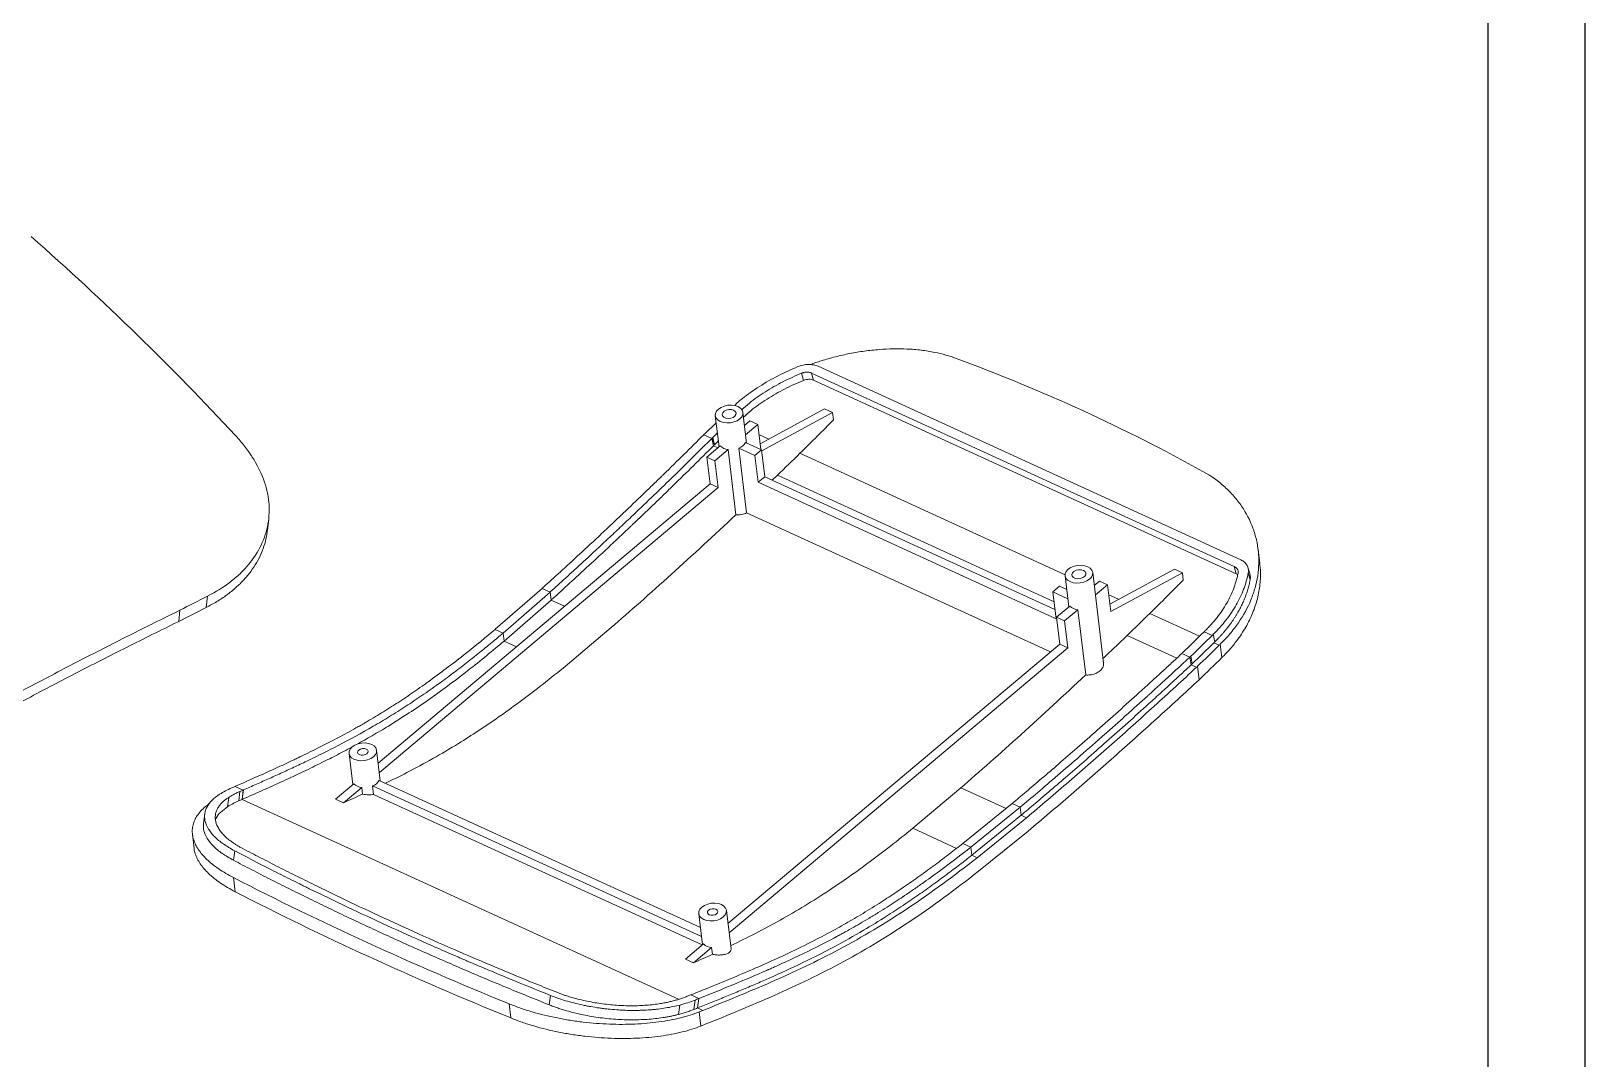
# Model space of a CAD drawing. Header units: inches. Extents: x 1181 to 2938, y 573 to 1158.
# Drawn here: x 2715.1 to 2938.2, y 718 to 865.5 of the extents above; entities that cross this region are included whole.
import ezdxf

# ---------------------------------------------------------------- set-up
doc = ezdxf.new("R2010")
doc.units = ezdxf.units.IN

msp = doc.modelspace()

# ---------------------------------------------------------------- linework, layer by layer
for p, q in [((2938.16, 1158.076), (2938.16, 572.957)), ((2924.229, 1144.144), (2924.229, 586.888))]:
    msp.add_line(p, q)
at = {"color": 7, "linetype": 'Continuous', "lineweight": 15}
for p, q in [((2828.054, 817.412), (2888.746, 789.635)), ((2825.958, 815.396), (2825.685, 816.422)), ((2827.13, 816.442), (2887.821, 788.665)), ((2827.406, 815.42), (2827.13, 816.442)), ((2827.406, 815.42), (2888.098, 787.642)), ((2813.294, 810.33), (2813.828, 805.862)), ((2817.792, 806.402), (2817.266, 810.804)), ((2828.993, 811.304), (2819.728, 806.289)), ((2830.143, 810.778), (2819.956, 805.264)), ((2830.143, 810.778), (2828.993, 811.304)), ((2830.268, 809.731), (2830.143, 810.778)), ((2811.78, 807.732), (2813.415, 809.321)), ((2812.94, 807.214), (2813.591, 807.847)), ((2817.488, 808.942), (2818.248, 809.581)), ((2819.398, 809.054), (2817.651, 807.584)), ((2818.248, 809.581), (2819.398, 809.054)), ((2819.398, 809.054), (2819.826, 805.471)), ((2811.642, 807.593), (2811.654, 807.605)), ((2812.793, 807.067), (2811.642, 807.593)), ((2812.08, 804.391), (2813.986, 805.995)), ((2812.793, 807.067), (2812.822, 807.097)), ((2813.016, 805.991), (2812.793, 807.067)), ((2813.046, 806.021), (2812.823, 807.097)), ((2813.164, 806.139), (2812.94, 807.215)), ((2813.016, 805.991), (2813.046, 806.021)), ((2813.164, 806.139), (2813.729, 806.687)), ((2815.136, 805.469), (2813.23, 803.865)), ((2815.136, 805.469), (2816.253, 796.113)), ((2817.793, 796.378), (2816.684, 805.671)), ((2818.984, 804.619), (2816.684, 805.671)), ((2817.637, 806.473), (2819.937, 805.42)), ((2813.23, 803.865), (2812.08, 804.391)), ((2812.08, 804.391), (2812.539, 800.547)), ((2813.23, 803.865), (2813.689, 800.021)), ((2819.937, 805.42), (2818.984, 804.619)), ((2818.984, 804.619), (2819.443, 800.774)), ((2819.937, 805.42), (2820.396, 801.576)), ((2820.396, 801.576), (2819.443, 800.774)), ((2820.396, 801.576), (2862.065, 782.505)), ((2822.213, 801.782), (2821.481, 801.079)), ((2764.895, 760.463), (2812.539, 800.547)), ((2813.689, 800.021), (2765.057, 759.105)), ((2813.689, 800.021), (2812.539, 800.547)), ((2862.222, 781.196), (2819.443, 800.774)), ((2748.98, 793.863), (2749.167, 795.502)), ((2861.403, 776.419), (2817.793, 796.378)), ((2891.473, 789.137), (2891.239, 791.091)), ((2869.041, 774.806), (2867.488, 787.819)), ((2869.95, 783.304), (2879.215, 788.319)), ((2880.365, 787.792), (2870.079, 782.225)), ((2879.215, 788.319), (2880.365, 787.792)), ((2880.49, 786.745), (2880.365, 787.792)), ((2888.098, 787.642), (2887.821, 788.665)), ((2888.098, 787.642), (2888.294, 787.518)), ((2890.08, 787.456), (2889.802, 788.466)), ((2890.094, 786.753), (2889.818, 787.776)), ((2781.69, 779.671), (2788.421, 785.545)), ((2788.421, 785.545), (2788.425, 785.548)), ((2789.572, 785.018), (2788.421, 785.545)), ((2862.716, 785.842), (2861.763, 785.04)), ((2863.752, 785.367), (2862.716, 785.842)), ((2863.516, 787.345), (2864.05, 782.876)), ((2868.47, 786.595), (2867.71, 785.956)), ((2867.872, 784.598), (2869.62, 786.069)), ((2869.62, 786.069), (2868.47, 786.595)), ((2869.62, 786.069), (2870.079, 782.225)), ((2740.203, 782.808), (2740.388, 784.428)), ((2782.841, 779.144), (2789.572, 785.018)), ((2782.968, 777.982), (2789.718, 783.872)), ((2789.571, 785.018), (2789.593, 785.038)), ((2789.718, 783.872), (2789.572, 785.018)), ((2789.748, 783.899), (2789.593, 785.038)), ((2789.718, 783.872), (2789.748, 783.899)), ((2791.662, 782.982), (2789.718, 783.872)), ((2861.763, 785.04), (2862.222, 781.196)), ((2861.763, 785.04), (2863.909, 784.058)), ((2736.429, 782.416), (2736.245, 780.798)), ((2864.208, 783.009), (2862.302, 781.406)), ((2862.302, 781.406), (2863.452, 780.879)), ((2862.302, 781.406), (2862.761, 777.562)), ((2863.452, 780.879), (2865.358, 782.483)), ((2863.452, 780.879), (2863.911, 777.035)), ((2865.358, 782.483), (2866.475, 773.127)), ((2782.841, 779.144), (2781.691, 779.67)), ((2782.968, 777.982), (2782.841, 779.144)), ((2798.348, 779.922), (2791.435, 774.107)), ((2884.638, 778.798), (2883.488, 779.324)), ((2885.034, 777.891), (2884.799, 778.955)), ((2784.749, 777.167), (2782.968, 777.982)), ((2862.761, 777.562), (2815.117, 737.477)), ((2815.279, 736.12), (2863.911, 777.035)), ((2862.761, 777.562), (2863.911, 777.035)), ((2885.64, 777.382), (2884.873, 777.733)), ((2886.032, 775.607), (2885.801, 777.54)), ((2880.29, 776.219), (2880.259, 776.189)), ((2881.409, 775.663), (2880.259, 776.189)), ((2881.422, 775.674), (2881.409, 775.663)), ((2881.633, 774.587), (2881.409, 775.663)), ((2881.645, 774.598), (2881.422, 775.674)), ((2881.778, 774.722), (2881.554, 775.798)), ((2881.645, 774.598), (2881.633, 774.587)), ((2882.399, 774.236), (2881.633, 774.587)), ((2882.545, 774.371), (2882.775, 772.441)), ((2760.701, 761.851), (2761.234, 757.383)), ((2765.198, 757.924), (2764.673, 762.325)), ((2744.372, 757.14), (2744.385, 757.146)), ((2745.523, 756.614), (2744.372, 757.14)), ((2744.869, 755.055), (2745.04, 756.403)), ((2745.352, 755.266), (2745.523, 756.614)), ((2745.384, 755.28), (2745.554, 756.628)), ((2745.523, 756.614), (2745.554, 756.628)), ((2758.78, 755.318), (2761.393, 757.516)), ((2762.543, 756.99), (2759.93, 754.792)), ((2762.543, 756.99), (2762.658, 756.022)), ((2764.236, 755.973), (2764.091, 757.193)), ((2811.315, 735.579), (2764.091, 757.193)), ((2765.044, 757.994), (2811.159, 736.888)), ((2841.657, 751.121), (2848.57, 756.937)), ((2855.053, 753.97), (2848.57, 756.937)), ((2743.26, 754.208), (2743.433, 755.557)), ((2745.352, 755.266), (2745.384, 755.28)), ((2758.78, 755.318), (2759.93, 754.792)), ((2811.429, 734.374), (2764.236, 755.973)), ((2855.903, 754.66), (2848.847, 748.934)), ((2857.054, 754.133), (2849.998, 748.408)), ((2855.927, 754.678), (2855.904, 754.659)), ((2857.054, 754.133), (2855.904, 754.66)), ((2857.058, 754.136), (2857.054, 754.133)), ((2857.2, 752.987), (2857.054, 754.133)), ((2857.213, 752.998), (2857.058, 754.136)), ((2857.2, 752.987), (2850.125, 747.246)), ((2850.892, 746.895), (2857.967, 752.636)), ((2857.213, 752.998), (2857.2, 752.987)), ((2857.967, 752.636), (2857.2, 752.987)), ((2738.222, 750.251), (2738.464, 748.221)), ((2847.951, 748.24), (2841.657, 751.121)), ((2851.103, 744.958), (2858.211, 750.726)), ((2744.114, 746.536), (2744.291, 747.886)), ((2849.997, 748.408), (2848.847, 748.934)), ((2850.125, 747.246), (2849.998, 748.408)), ((2850.892, 746.895), (2850.125, 747.246)), ((2744.123, 744.044), (2744.365, 742.014)), ((2810.923, 738.866), (2811.456, 734.397)), ((2815.556, 733.8), (2814.895, 739.34)), ((2811.615, 734.531), (2809.002, 732.333)), ((2809.002, 732.333), (2810.152, 731.806)), ((2810.152, 731.806), (2812.765, 734.004)), ((2812.765, 734.004), (2812.88, 733.037)), ((2783.942, 723.901), (2783.7, 725.931)), ((2789.443, 725.79), (2789.62, 727.14)), ((2808.025, 724.412), (2808.199, 725.761)), ((2809.799, 727.225), (2809.765, 727.211)), ((2810.916, 726.685), (2809.765, 727.211)), ((2810.22, 725.128), (2810.391, 726.476)), ((2810.745, 725.337), (2810.916, 726.685)), ((2810.758, 725.343), (2810.745, 725.337)), ((2811.512, 724.986), (2810.745, 725.337)), ((2810.758, 725.343), (2810.929, 726.69)), ((2810.929, 726.69), (2810.916, 726.685)), ((2810.974, 724.772), (2811.215, 722.746))]:
    msp.add_line(p, q, dxfattribs=at)
at = {"color": 8, "linetype": 'Continuous', "lineweight": 15}
for p, q in [((2813.641, 805.705), (2813.016, 805.991)), ((2820.989, 806.972), (2819.569, 807.621)), ((2863.513, 787.509), (2825.45, 804.929)), ((2861.934, 783.602), (2822.213, 801.782)), ((2871.211, 783.986), (2869.791, 784.636)), ((2882.819, 778.673), (2875.672, 781.944)), ((2879.556, 775.537), (2872.435, 778.796)), ((2807.993, 726.597), (2745.352, 755.266))]:
    msp.add_line(p, q, dxfattribs=at)
at = {"color": 7, "linetype": 'Continuous', "lineweight": 15, "flags": 128}
for points in [[(2816.551, 811.636), (2816.111, 811.781), (2815.614, 811.844), (2815.094, 811.819), (2814.588, 811.709), (2814.128, 811.522), (2813.747, 811.269), (2813.47, 810.968), (2813.317, 810.64), (2813.297, 810.307), (2813.413, 809.992), (2813.656, 809.716), (2814.01, 809.498), (2814.45, 809.353), (2814.947, 809.29), (2815.466, 809.315), (2815.973, 809.425), (2816.433, 809.612), (2816.814, 809.865), (2817.09, 810.166), (2817.244, 810.494), (2817.263, 810.827), (2817.147, 811.142), (2816.905, 811.418), (2816.551, 811.636)], [(2815.924, 811.108), (2816.161, 810.943), (2816.279, 810.728), (2816.262, 810.49), (2816.113, 810.263), (2815.851, 810.077), (2815.512, 809.957), (2815.142, 809.92), (2814.791, 809.97), (2814.505, 810.1), (2814.325, 810.294), (2814.273, 810.524), (2814.357, 810.761), (2814.567, 810.971), (2814.872, 811.126), (2815.233, 811.206), (2815.6, 811.2), (2815.924, 811.108)], [(2866.773, 788.651), (2867.126, 788.433), (2867.369, 788.156), (2867.485, 787.841), (2867.466, 787.508), (2867.312, 787.18), (2867.036, 786.88), (2866.654, 786.627), (2866.195, 786.439), (2865.688, 786.329), (2865.168, 786.305), (2864.672, 786.367), (2864.231, 786.512), (2863.878, 786.731), (2863.635, 787.007), (2863.519, 787.322), (2863.539, 787.655), (2863.692, 787.983), (2863.969, 788.283), (2864.35, 788.536), (2864.809, 788.724), (2865.316, 788.834), (2865.836, 788.858), (2866.333, 788.796), (2866.773, 788.651)], [(2866.145, 788.123), (2865.822, 788.215), (2865.455, 788.221), (2865.094, 788.141), (2864.788, 787.985), (2864.579, 787.775), (2864.495, 787.539), (2864.546, 787.308), (2864.727, 787.115), (2865.012, 786.984), (2865.364, 786.934), (2865.734, 786.972), (2866.073, 787.092), (2866.335, 787.278), (2866.484, 787.505), (2866.501, 787.742), (2866.382, 787.958), (2866.145, 788.123)], [(2763.958, 763.157), (2763.517, 763.303), (2763.021, 763.365), (2762.501, 763.34), (2761.994, 763.231), (2761.534, 763.043), (2761.153, 762.79), (2760.877, 762.489), (2760.723, 762.162), (2760.704, 761.829), (2760.82, 761.513), (2761.063, 761.237), (2761.416, 761.019), (2761.856, 760.874), (2762.353, 760.811), (2762.873, 760.836), (2763.38, 760.946), (2763.839, 761.134), (2764.22, 761.386), (2764.497, 761.687), (2764.65, 762.015), (2764.67, 762.348), (2764.554, 762.663), (2764.311, 762.939), (2763.958, 763.157)], [(2763.163, 762.489), (2762.907, 762.559), (2762.617, 762.558), (2762.338, 762.485), (2762.112, 762.351), (2761.973, 762.178), (2761.943, 761.991), (2762.027, 761.819), (2762.21, 761.687), (2762.467, 761.617), (2762.757, 761.619), (2763.036, 761.692), (2763.262, 761.825), (2763.4, 761.999), (2763.43, 762.186), (2763.347, 762.358), (2763.163, 762.489)], [(2739.989, 753.179), (2739.901, 752.504), (2739.812, 751.829)], [(2814.179, 740.172), (2814.533, 739.954), (2814.776, 739.678), (2814.892, 739.362), (2814.872, 739.03), (2814.719, 738.702), (2814.442, 738.401), (2814.061, 738.148), (2813.601, 737.96), (2813.095, 737.851), (2812.575, 737.826), (2812.078, 737.888), (2811.638, 738.034), (2811.284, 738.252), (2811.041, 738.528), (2810.926, 738.843), (2810.945, 739.176), (2811.099, 739.504), (2811.375, 739.805), (2811.756, 740.057), (2812.216, 740.245), (2812.723, 740.355), (2813.242, 740.38), (2813.739, 740.317), (2814.179, 740.172)], [(2813.385, 739.504), (2813.569, 739.372), (2813.652, 739.2), (2813.622, 739.013), (2813.484, 738.84), (2813.258, 738.706), (2812.978, 738.633), (2812.689, 738.632), (2812.432, 738.702), (2812.248, 738.833), (2812.165, 739.005), (2812.195, 739.193), (2812.334, 739.366), (2812.56, 739.499), (2812.839, 739.572), (2813.129, 739.574), (2813.385, 739.504)]]:
    msp.add_lwpolyline(points, dxfattribs=at)
at = {"color": 7, "linetype": 'Continuous', "lineweight": 15}
for centre, radius, start, end in [((2815.293, 807.331), 1.869, 225.62587, 265.18905), ((2816.082, 807.354), 1.787, 289.68515, 330.46477), ((2865.515, 784.345), 1.869, 225.62587, 265.18905), ((2762.699, 758.852), 1.869, 225.62587, 265.18905), ((2763.489, 758.875), 1.787, 289.68515, 330.46477), ((2812.921, 735.866), 1.869, 225.62587, 265.18905)]:
    msp.add_arc(centre, radius, start, end, dxfattribs=at)
for points in [[(2715.052, 836.05), (2720.31, 831.409), (2730.456, 821.991), (2739.874, 812.363), (2744.398, 807.481)], [(2883.32, 802.333), (2877.714, 805.435), (2866.199, 811.273), (2854.102, 816.241), (2847.903, 818.543)], [(2811.654, 807.605), (2811.696, 807.647), (2811.738, 807.69), (2811.78, 807.732)], [(2825.45, 804.929), (2827.128, 806.575), (2828.744, 808.185), (2830.268, 809.731)], [(2812.823, 807.097), (2812.862, 807.136), (2812.901, 807.175), (2812.94, 807.214)], [(2813.046, 806.021), (2813.086, 806.061), (2813.125, 806.1), (2813.164, 806.139)], [(2822.213, 801.782), (2823.312, 802.841), (2824.394, 803.893), (2825.45, 804.929)], [(2798.348, 779.922), (2803.704, 784.557), (2810.053, 790.292), (2816.253, 796.113)], [(2875.672, 781.944), (2877.35, 783.59), (2878.966, 785.199), (2880.49, 786.745)], [(2740.388, 784.428), (2739.094, 783.777), (2737.772, 783.105), (2736.429, 782.416)], [(2736.245, 780.798), (2737.521, 781.452), (2738.778, 782.091), (2740.008, 782.709)], [(2740.008, 782.709), (2740.073, 782.742), (2740.138, 782.775), (2740.203, 782.808)], [(2872.435, 778.796), (2873.534, 779.856), (2874.616, 780.907), (2875.672, 781.944)], [(2736.069, 780.712), (2736.128, 780.741), (2736.186, 780.769), (2736.245, 780.798)], [(2880.414, 776.333), (2881.457, 777.34), (2882.484, 778.339), (2883.488, 779.324)], [(2881.554, 775.798), (2882.601, 776.808), (2883.631, 777.81), (2884.638, 778.798)], [(2883.649, 779.481), (2883.595, 779.429), (2883.542, 779.376), (2883.488, 779.324)], [(2884.638, 778.798), (2884.692, 778.85), (2884.745, 778.903), (2884.799, 778.955)], [(2881.778, 774.722), (2882.828, 775.736), (2883.862, 776.741), (2884.873, 777.733)], [(2882.545, 774.371), (2883.595, 775.385), (2884.629, 776.39), (2885.64, 777.382)], [(2884.873, 777.733), (2884.927, 777.786), (2884.981, 777.838), (2885.034, 777.891)], [(2885.64, 777.382), (2885.694, 777.435), (2885.747, 777.487), (2885.801, 777.54)], [(2880.414, 776.333), (2880.373, 776.295), (2880.332, 776.257), (2880.291, 776.219)], [(2881.554, 775.798), (2881.51, 775.757), (2881.466, 775.716), (2881.422, 775.675)], [(2881.778, 774.722), (2881.734, 774.681), (2881.69, 774.64), (2881.645, 774.598)], [(2882.399, 774.236), (2882.448, 774.281), (2882.497, 774.326), (2882.545, 774.371)], [(2886.032, 775.607), (2884.968, 774.564), (2883.88, 773.507), (2882.775, 772.441)], [(2848.57, 756.937), (2853.926, 761.571), (2860.275, 767.307), (2866.475, 773.127)], [(2742.126, 756.003), (2742.643, 756.333), (2743.225, 756.639), (2743.871, 756.921)], [(2743.871, 756.921), (2744.039, 756.994), (2744.206, 757.068), (2744.372, 757.14)], [(2745.04, 756.403), (2745.202, 756.473), (2745.363, 756.544), (2745.523, 756.614)], [(2743.26, 754.208), (2743.737, 754.512), (2744.273, 754.795), (2744.869, 755.055)], [(2744.869, 755.055), (2745.031, 755.126), (2745.192, 755.196), (2745.352, 755.266)], [(2759.93, 754.792), (2760.86, 755.204), (2761.769, 755.613), (2762.658, 756.022)], [(2744.123, 744.044), (2750.309, 740.857), (2763.093, 734.651), (2776.694, 728.781), (2783.7, 725.931)], [(2744.365, 742.014), (2750.552, 738.827), (2763.336, 732.622), (2776.936, 726.752), (2783.942, 723.901)], [(2810.152, 731.806), (2811.082, 732.219), (2811.99, 732.628), (2812.88, 733.037)], [(2810.391, 726.476), (2809.715, 726.207), (2808.984, 725.969), (2808.199, 725.761)], [(2809.765, 727.211), (2809.598, 727.145), (2809.43, 727.078), (2809.261, 727.011)], [(2810.22, 725.128), (2810.396, 725.198), (2810.571, 725.268), (2810.745, 725.337)], [(2810.916, 726.685), (2810.742, 726.616), (2810.567, 726.546), (2810.391, 726.476)], [(2810.974, 724.772), (2811.153, 724.843), (2811.332, 724.915), (2811.512, 724.986)]]:
    msp.add_open_spline(points, degree=3, dxfattribs=at)
for points, knots in [([(2826.902, 817.659), (2827.437, 817.847), (2828.634, 818.267), (2830.541, 818.793), (2832.612, 819.261), (2834.717, 819.614), (2836.809, 819.843), (2838.864, 819.944), (2840.879, 819.918), (2842.871, 819.755), (2844.714, 819.459), (2846.4, 819.06), (2847.402, 818.715), (2847.903, 818.543)], [0, 0, 0, 0, 0.0755854, 0.1689562, 0.2629735, 0.3590317, 0.455797, 0.5491962, 0.6432548, 0.7394242, 0.8363415, 0.918172, 1, 1, 1, 1]), ([(2816.035, 811.776), (2816.409, 812.115), (2817.489, 813.096), (2819.596, 814.538), (2822.262, 816.098), (2824.199, 816.943), (2825.166, 817.366)], [0, 0, 0, 0, 0.1506993, 0.4350642, 0.7176192, 1, 1, 1, 1]), ([(2825.166, 817.366), (2825.286, 817.415), (2825.408, 817.458), (2825.654, 817.533), (2825.778, 817.565), (2826.034, 817.618), (2826.162, 817.639), (2826.416, 817.668), (2826.541, 817.676), (2826.924, 817.683), (2827.167, 817.662), (2827.637, 817.572), (2827.854, 817.504), (2828.054, 817.412)], [0, 0, 0, 0, 0.125, 0.125, 0.25, 0.25, 0.375, 0.375, 0.5, 0.5, 0.75, 0.75, 1, 1, 1, 1]), ([(2825.685, 816.422), (2825.715, 816.434), (2825.775, 816.457), (2825.867, 816.487), (2825.961, 816.513), (2826.087, 816.542), (2826.247, 816.568), (2826.438, 816.579), (2826.625, 816.573), (2826.805, 816.548), (2826.976, 816.506), (2827.078, 816.464), (2827.13, 816.442)], [0, 0, 0, 0, 0.0625424, 0.1247652, 0.1869392, 0.249334, 0.3745479, 0.4995097, 0.624915, 0.7501059, 0.8750947, 1, 1, 1, 1]), ([(2817.089, 811.165), (2817.451, 811.494), (2818.474, 812.423), (2820.461, 813.782), (2822.96, 815.24), (2824.777, 816.028), (2825.685, 816.422)], [0, 0, 0, 0, 0.1550759, 0.4375946, 0.7187418, 1, 1, 1, 1]), ([(2817.348, 810.121), (2817.704, 810.445), (2818.722, 811.37), (2820.706, 812.73), (2823.216, 814.199), (2825.044, 814.997), (2825.958, 815.396)], [0, 0, 0, 0, 0.1520409, 0.4346875, 0.7171787, 1, 1, 1, 1]), ([(2825.958, 815.396), (2826.079, 815.445), (2826.201, 815.483), (2826.458, 815.536), (2826.585, 815.55), (2826.967, 815.557), (2827.206, 815.511), (2827.406, 815.42)], [0, 0, 0, 0, 0.25, 0.25, 0.5, 0.5, 1, 1, 1, 1]), ([(2740.388, 784.428), (2741.594, 785.035), (2742.685, 785.718), (2744.155, 786.85), (2744.617, 787.245), (2745.485, 788.072), (2745.892, 788.507), (2747.006, 789.841), (2747.61, 790.776), (2748.314, 792.244), (2748.514, 792.745), (2748.762, 793.512), (2748.836, 793.771), (2748.965, 794.29), (2749.021, 794.55), (2749.25, 795.854), (2749.289, 796.91), (2749.155, 798.249), (2749.119, 798.518), (2749.028, 799.058), (2748.974, 799.33), (2748.782, 800.142), (2748.619, 800.679), (2748.026, 802.28), (2747.493, 803.335), (2746.483, 804.909), (2746.109, 805.434), (2745.301, 806.467), (2744.865, 806.977), (2744.398, 807.481)], [0, 0, 0, 0, 0.125, 0.125, 0.1875, 0.1875, 0.25, 0.25, 0.375, 0.375, 0.4375, 0.4375, 0.46875, 0.46875, 0.5, 0.5, 0.625, 0.625, 0.65625, 0.65625, 0.6875, 0.6875, 0.75, 0.75, 0.875, 0.875, 0.9375, 0.9375, 1, 1, 1, 1]), ([(2788.425, 785.548), (2789.831, 786.81), (2791.496, 788.322), (2794.408, 791.01), (2795.448, 791.976), (2797.108, 793.53), (2797.679, 794.066), (2798.559, 794.896), (2798.856, 795.176), (2799.308, 795.604), (2799.46, 795.748), (2799.689, 795.965), (2799.765, 796.038), (2799.88, 796.147), (2799.919, 796.183), (2799.977, 796.238), (2799.996, 796.257), (2800.025, 796.284), (2800.034, 796.293), (2800.049, 796.307), (2800.054, 796.312), (2800.061, 796.319), (2800.063, 796.321), (2800.068, 796.325), (2800.071, 796.328), (2801.035, 797.244), (2802.002, 798.168), (2803.453, 799.563), (2803.937, 800.03), (2804.663, 800.732), (2804.904, 800.966), (2805.267, 801.317), (2805.387, 801.434), (2805.568, 801.61), (2805.629, 801.669), (2805.749, 801.786), (2805.809, 801.844), (2807.83, 803.811), (2809.767, 805.72), (2811.642, 807.593)], [0, 0, 0, 0, 0.25, 0.25, 0.375, 0.375, 0.4375, 0.4375, 0.46875, 0.46875, 0.484375, 0.484375, 0.4921875, 0.4921875, 0.4960938, 0.4960938, 0.4980469, 0.4980469, 0.4990234, 0.4990234, 0.4995117, 0.4995117, 0.4997559, 0.4997559, 0.5, 0.5, 0.625, 0.625, 0.6875, 0.6875, 0.71875, 0.71875, 0.734375, 0.734375, 0.7421875, 0.7421875, 0.75, 0.75, 1, 1, 1, 1]), ([(2789.593, 785.038), (2789.961, 785.369), (2790.729, 786.06), (2791.931, 787.15), (2793.233, 788.34), (2794.637, 789.631), (2796.143, 791.027), (2797.751, 792.527), (2799.459, 794.132), (2801.597, 796.155), (2804.13, 798.576), (2806.71, 801.072), (2808.967, 803.277), (2810.89, 805.172), (2812.162, 806.438), (2812.793, 807.067)], [0, 0, 0, 0, 0.0472146, 0.0986788, 0.1544967, 0.2147408, 0.2794455, 0.3486, 0.4221411, 0.4999458, 0.6247768, 0.7500154, 0.8343926, 0.9178383, 1, 1, 1, 1]), ([(2789.748, 783.899), (2791.159, 785.165), (2792.829, 786.682), (2795.747, 789.376), (2796.789, 790.343), (2798.453, 791.901), (2799.024, 792.437), (2799.906, 793.268), (2800.204, 793.55), (2800.657, 793.978), (2800.809, 794.122), (2801.038, 794.34), (2801.115, 794.413), (2801.23, 794.522), (2801.269, 794.559), (2801.327, 794.614), (2801.346, 794.632), (2801.375, 794.66), (2801.384, 794.669), (2801.399, 794.683), (2801.404, 794.687), (2801.411, 794.694), (2801.414, 794.696), (2801.418, 794.701), (2801.421, 794.704), (2802.387, 795.621), (2803.355, 796.547), (2804.81, 797.944), (2805.295, 798.412), (2806.021, 799.115), (2806.263, 799.35), (2806.626, 799.702), (2806.747, 799.819), (2806.929, 799.995), (2806.989, 800.054), (2807.11, 800.172), (2807.169, 800.229), (2809.195, 802.201), (2811.136, 804.113), (2813.016, 805.991)], [0, 0, 0, 0, 0.25, 0.25, 0.375, 0.375, 0.4375, 0.4375, 0.46875, 0.46875, 0.484375, 0.484375, 0.4921875, 0.4921875, 0.4960938, 0.4960938, 0.4980469, 0.4980469, 0.4990234, 0.4990234, 0.4995117, 0.4995117, 0.4997559, 0.4997559, 0.5, 0.5, 0.625, 0.625, 0.6875, 0.6875, 0.71875, 0.71875, 0.734375, 0.734375, 0.7421875, 0.7421875, 0.75, 0.75, 1, 1, 1, 1]), ([(2883.32, 802.333), (2884.479, 801.692), (2885.518, 800.944), (2886.906, 799.688), (2887.34, 799.246), (2888.149, 798.32), (2888.526, 797.834), (2889.545, 796.341), (2890.085, 795.295), (2890.689, 793.66), (2890.856, 793.104), (2891.118, 791.97), (2891.211, 791.399), (2891.382, 789.683), (2891.351, 788.531), (2891.085, 786.791), (2890.958, 786.205), (2890.634, 785.051), (2890.437, 784.48), (2889.742, 782.79), (2889.143, 781.69), (2888.034, 780.081), (2887.63, 779.553), (2886.762, 778.527), (2886.297, 778.027), (2885.801, 777.54)], [0, 0, 0, 0, 0.125, 0.125, 0.1875, 0.1875, 0.25, 0.25, 0.375, 0.375, 0.4375, 0.4375, 0.5, 0.5, 0.625, 0.625, 0.6875, 0.6875, 0.75, 0.75, 0.875, 0.875, 0.9375, 0.9375, 1, 1, 1, 1]), ([(2817.793, 796.378), (2817.676, 796.322), (2817.555, 796.274), (2817.303, 796.194), (2817.171, 796.162), (2816.908, 796.117), (2816.776, 796.103), (2816.513, 796.094), (2816.381, 796.099), (2816.253, 796.113)], [0, 0, 0, 0, 0.25, 0.25, 0.5, 0.5, 0.75, 0.75, 1, 1, 1, 1]), ([(2740.203, 782.808), (2740.722, 783.084), (2741.762, 783.637), (2743.181, 784.595), (2744.487, 785.648), (2745.638, 786.782), (2746.628, 787.98), (2747.455, 789.237), (2748.128, 790.562), (2748.613, 791.933), (2748.89, 793.039), (2748.944, 793.686), (2748.959, 793.865)], [0, 0, 0, 0, 0.1049167, 0.2105662, 0.3185216, 0.4272714, 0.5321872, 0.6378279, 0.7457505, 0.8544598, 0.9597364, 1, 1, 1, 1]), ([(2888.357, 787.739), (2888.336, 787.634), (2888.294, 787.426), (2888.22, 787.113), (2888.14, 786.8), (2888.051, 786.489), (2887.954, 786.177), (2887.849, 785.866), (2887.642, 785.297), (2887.295, 784.477), (2886.744, 783.422), (2886.101, 782.391), (2885.492, 781.553), (2884.962, 780.897), (2884.543, 780.414), (2884.108, 779.941), (2883.801, 779.634), (2883.649, 779.481)], [0, 0, 0, 0, 0.0357055, 0.0714128, 0.1071334, 0.1428787, 0.1786598, 0.2144878, 0.2503737, 0.3759618, 0.5007792, 0.6253546, 0.7503522, 0.8132203, 0.8757608, 0.9380084, 1, 1, 1, 1]), ([(2889.818, 787.776), (2889.742, 787.382), (2889.649, 786.99), (2889.483, 786.406), (2889.424, 786.212), (2889.328, 785.923), (2889.295, 785.826), (2889.227, 785.633), (2889.192, 785.538), (2889.01, 785.053), (2888.847, 784.669), (2888.489, 783.91), (2888.294, 783.536), (2887.87, 782.792), (2887.643, 782.425), (2887.156, 781.701), (2886.897, 781.345), (2886.072, 780.288), (2885.464, 779.608), (2884.799, 778.955)], [0, 0, 0, 0, 0.125, 0.125, 0.1875, 0.1875, 0.21875, 0.21875, 0.25, 0.25, 0.375, 0.375, 0.5, 0.5, 0.625, 0.625, 0.75, 0.75, 1, 1, 1, 1]), ([(2891.437, 789.132), (2891.473, 788.916), (2891.619, 788.019), (2891.557, 786.406), (2891.249, 784.32), (2890.596, 782.248), (2889.644, 780.218), (2888.505, 778.438), (2887.289, 776.899), (2886.451, 776.038), (2886.032, 775.607)], [0, 0, 0, 0, 0.04677725, 0.1939449, 0.34065128, 0.48841071, 0.63664243, 0.78439842, 0.89219937, 1, 1, 1, 1]), ([(2887.821, 788.665), (2887.846, 788.653), (2887.895, 788.63), (2887.963, 788.589), (2888.027, 788.546), (2888.106, 788.482), (2888.193, 788.395), (2888.274, 788.278), (2888.333, 788.152), (2888.366, 788.018), (2888.377, 787.88), (2888.363, 787.786), (2888.357, 787.739)], [0, 0, 0, 0, 0.0627225, 0.1251982, 0.1876949, 0.2504805, 0.3756836, 0.5011014, 0.6260759, 0.7513028, 0.8755537, 1, 1, 1, 1]), ([(2888.746, 789.635), (2888.945, 789.544), (2889.123, 789.431), (2889.351, 789.233), (2889.419, 789.163), (2889.543, 789.015), (2889.598, 788.936), (2889.691, 788.773), (2889.73, 788.689), (2889.791, 788.516), (2889.814, 788.425), (2889.858, 788.152), (2889.854, 787.966), (2889.818, 787.776)], [0, 0, 0, 0, 0.25, 0.25, 0.375, 0.375, 0.5, 0.5, 0.625, 0.625, 0.75, 0.75, 1, 1, 1, 1]), ([(2885.034, 777.891), (2885.136, 777.992), (2885.34, 778.194), (2885.635, 778.503), (2885.923, 778.814), (2886.203, 779.129), (2886.474, 779.448), (2886.737, 779.77), (2886.991, 780.096), (2887.237, 780.425), (2887.474, 780.757), (2887.703, 781.092), (2887.923, 781.431), (2888.135, 781.772), (2888.394, 782.214), (2888.69, 782.758), (2889.008, 783.408), (2889.292, 784.065), (2889.545, 784.728), (2889.763, 785.397), (2889.95, 786.073), (2890.046, 786.526), (2890.094, 786.753)], [0, 0, 0, 0, 0.0383481, 0.0766689, 0.1149714, 0.1532646, 0.1915574, 0.2298587, 0.2681773, 0.3065219, 0.344901, 0.3833232, 0.4217971, 0.4603309, 0.4989331, 0.5701625, 0.6414009, 0.7127122, 0.7841617, 0.855815, 0.9277387, 1, 1, 1, 1]), ([(2890.061, 787.45), (2890.079, 787.406), (2890.163, 787.188), (2890.125, 786.946), (2890.094, 786.753)], [0, 0, 0, 0, 0.2067914, 1, 1, 1, 1]), ([(2736.429, 782.416), (2733.977, 781.216), (2731.521, 779.996), (2726.603, 777.519), (2724.14, 776.262), (2719.21, 773.715), (2716.742, 772.425), (2711.799, 769.806), (2709.324, 768.477), (2706.845, 767.123)], [0, 0, 0, 0, 0.25, 0.25, 0.5, 0.5, 0.75, 0.75, 1, 1, 1, 1]), ([(2706.644, 765.502), (2709.109, 766.848), (2711.57, 768.169), (2716.487, 770.774), (2718.942, 772.058), (2723.847, 774.592), (2726.297, 775.842), (2731.188, 778.305), (2733.631, 779.52), (2736.069, 780.712)], [0, 0, 0, 0, 0.25, 0.25, 0.5, 0.5, 0.75, 0.75, 1, 1, 1, 1]), ([(2744.385, 757.146), (2745.939, 757.827), (2747.494, 758.516), (2749.822, 759.571), (2750.597, 759.926), (2751.76, 760.467), (2752.147, 760.648), (2752.727, 760.922), (2752.921, 761.014), (2753.211, 761.152), (2753.308, 761.198), (2753.453, 761.268), (2753.501, 761.291), (2753.574, 761.325), (2753.598, 761.337), (2753.634, 761.354), (2753.647, 761.36), (2753.665, 761.369), (2753.671, 761.372), (2753.683, 761.378), (2753.69, 761.381), (2754.999, 762.01), (2756.438, 762.718), (2758.773, 763.927), (2759.581, 764.355), (2760.838, 765.041), (2761.264, 765.276), (2761.915, 765.642), (2762.134, 765.766), (2762.465, 765.955), (2762.576, 766.019), (2762.744, 766.115), (2762.8, 766.147), (2762.883, 766.195), (2762.912, 766.212), (2762.954, 766.236), (2762.968, 766.244), (2762.989, 766.256), (2762.996, 766.26), (2763.01, 766.269), (2763.018, 766.273), (2763.809, 766.732), (2764.589, 767.197), (2765.756, 767.913), (2766.145, 768.155), (2766.728, 768.523), (2766.922, 768.646), (2767.214, 768.833), (2767.311, 768.895), (2767.457, 768.989), (2767.505, 769.021), (2767.602, 769.084), (2767.652, 769.115), (2768.468, 769.645), (2769.238, 770.159), (2770.405, 770.959), (2770.796, 771.23), (2771.385, 771.645), (2771.582, 771.784), (2771.878, 771.996), (2771.977, 772.066), (2772.126, 772.173), (2772.175, 772.208), (2772.25, 772.262), (2772.275, 772.28), (2772.312, 772.307), (2772.324, 772.316), (2772.343, 772.329), (2772.349, 772.334), (2772.362, 772.343), (2772.367, 772.347), (2774.157, 773.638), (2775.826, 774.913), (2778.925, 777.366), (2780.362, 778.55), (2781.691, 779.67)], [0, 0, 0, 0, 0.125, 0.125, 0.1875, 0.1875, 0.21875, 0.21875, 0.234375, 0.234375, 0.2421875, 0.2421875, 0.24609375, 0.24609375, 0.24804688, 0.24804688, 0.24902344, 0.24902344, 0.24951172, 0.24951172, 0.25, 0.25, 0.375, 0.375, 0.4375, 0.4375, 0.46875, 0.46875, 0.484375, 0.484375, 0.4921875, 0.4921875, 0.49609375, 0.49609375, 0.49804688, 0.49804688, 0.49902344, 0.49902344, 0.49951172, 0.49951172, 0.5, 0.5, 0.5625, 0.5625, 0.59375, 0.59375, 0.609375, 0.609375, 0.6171875, 0.6171875, 0.62109375, 0.62109375, 0.625, 0.625, 0.6875, 0.6875, 0.71875, 0.71875, 0.734375, 0.734375, 0.7421875, 0.7421875, 0.74609375, 0.74609375, 0.74804688, 0.74804688, 0.74902344, 0.74902344, 0.74951172, 0.74951172, 0.75, 0.75, 0.875, 0.875, 0.99968133, 0.99968133, 0.99968133, 0.99968133]), ([(2745.554, 756.628), (2746.175, 756.901), (2747.417, 757.446), (2749.28, 758.277), (2751.141, 759.12), (2753, 759.98), (2755.669, 761.243), (2759.39, 763.087), (2763.283, 765.206), (2766.521, 767.136), (2768.851, 768.607), (2771.187, 770.165), (2773.438, 771.75), (2775.574, 773.325), (2777.544, 774.835), (2779.406, 776.308), (2781.159, 777.735), (2782.292, 778.684), (2782.841, 779.144)], [0, 0, 0, 0, 0.0504296, 0.1008161, 0.1511108, 0.2012878, 0.2513478, 0.3668741, 0.5015091, 0.564057, 0.6262458, 0.6879666, 0.7508183, 0.8063404, 0.8589951, 0.9087545, 0.9557473, 1, 1, 1, 1]), ([(2868.961, 775.475), (2869.591, 776.073), (2870.75, 777.175), (2871.907, 778.288), (2872.435, 778.796)], [0, 0, 0, 0, 0.5433212, 1, 1, 1, 1]), ([(2761.782, 763.147), (2762.532, 763.563), (2764.059, 764.409), (2766.572, 765.909), (2769.27, 767.617), (2772.092, 769.531), (2774.914, 771.564), (2777.703, 773.688), (2780.417, 775.851), (2782.143, 777.292), (2782.968, 777.982)], [0, 0, 0, 0, 0.1064471, 0.2164814, 0.3556456, 0.4877239, 0.6150929, 0.7544134, 0.882552, 1, 1, 1, 1]), ([(2880.259, 776.189), (2879.836, 775.796), (2878.936, 774.96), (2877.505, 773.641), (2875.911, 772.18), (2873.782, 770.243), (2871.172, 767.892), (2868.188, 765.237), (2865.329, 762.722), (2862.666, 760.407), (2860.222, 758.305), (2858, 756.416), (2856.593, 755.236), (2855.927, 754.678)], [0, 0, 0, 0, 0.0525224, 0.1116842, 0.1775215, 0.249996, 0.3752384, 0.5000733, 0.6181318, 0.7274422, 0.8275932, 0.9184274, 1, 1, 1, 1]), ([(2881.409, 775.663), (2880.616, 774.924), (2879.716, 774.091), (2878.203, 772.699), (2877.671, 772.212), (2876.832, 771.446), (2876.546, 771.185), (2876.106, 770.785), (2875.958, 770.651), (2875.733, 770.447), (2875.658, 770.378), (2875.544, 770.275), (2875.506, 770.241), (2875.449, 770.189), (2875.43, 770.171), (2875.401, 770.145), (2875.392, 770.137), (2875.377, 770.124), (2875.373, 770.119), (2875.363, 770.111), (2875.357, 770.106), (2874.342, 769.185), (2873.326, 768.27), (2871.804, 766.907), (2871.296, 766.454), (2870.537, 765.778), (2870.283, 765.553), (2869.904, 765.217), (2869.778, 765.105), (2869.589, 764.937), (2869.525, 764.881), (2869.431, 764.797), (2869.399, 764.77), (2869.352, 764.728), (2869.336, 764.714), (2869.313, 764.693), (2869.305, 764.686), (2869.293, 764.675), (2869.289, 764.672), (2869.281, 764.665), (2869.278, 764.662), (2868.033, 763.561), (2866.843, 762.516), (2864.574, 760.538), (2863.495, 759.605), (2860.436, 756.975), (2858.63, 755.449), (2857.058, 754.136)], [0, 0, 0, 0, 0.125, 0.125, 0.1875, 0.1875, 0.21875, 0.21875, 0.234375, 0.234375, 0.2421875, 0.2421875, 0.2460938, 0.2460938, 0.2480469, 0.2480469, 0.2490234, 0.2490234, 0.2495117, 0.2495117, 0.25, 0.25, 0.375, 0.375, 0.4375, 0.4375, 0.46875, 0.46875, 0.484375, 0.484375, 0.4921875, 0.4921875, 0.4960938, 0.4960938, 0.4980469, 0.4980469, 0.4990234, 0.4990234, 0.4995117, 0.4995117, 0.5, 0.5, 0.625, 0.625, 0.75, 0.75, 1, 1, 1, 1]), ([(2881.633, 774.587), (2881.208, 774.192), (2880.305, 773.353), (2878.869, 772.029), (2877.269, 770.563), (2875.132, 768.619), (2872.514, 766.26), (2869.52, 763.596), (2866.651, 761.072), (2863.979, 758.749), (2861.525, 756.639), (2859.295, 754.742), (2857.882, 753.558), (2857.213, 752.998)], [0, 0, 0, 0, 0.0525254, 0.1116902, 0.1775296, 0.2500049, 0.3752165, 0.5000106, 0.6180466, 0.7273464, 0.827505, 0.9183699, 1, 1, 1, 1]), ([(2857.967, 752.636), (2860.017, 754.347), (2862.063, 756.088), (2866.149, 759.611), (2868.189, 761.394), (2872.261, 764.997), (2874.294, 766.817), (2878.353, 770.496), (2880.378, 772.354), (2882.399, 774.236)], [0, 0, 0, 0, 0.25, 0.25, 0.5, 0.5, 0.75, 0.75, 1, 1, 1, 1]), ([(2866.475, 773.127), (2866.581, 773.12), (2866.797, 773.103), (2867.132, 773.129), (2867.466, 773.19), (2867.786, 773.288), (2868.089, 773.422), (2868.36, 773.584), (2868.597, 773.774), (2868.789, 773.983), (2868.933, 774.208), (2869.021, 774.439), (2869.057, 774.642), (2869.04, 774.761), (2869.034, 774.806)], [0, 0, 0, 0, 0.0849462, 0.1723604, 0.2573052, 0.3447046, 0.42981, 0.5173718, 0.602681, 0.690458, 0.7758689, 0.8637593, 0.9491153, 1, 1, 1, 1]), ([(2791.435, 774.107), (2790.343, 773.23), (2788.229, 771.533), (2785.125, 769.184), (2782.157, 767.047), (2779.272, 765.091), (2776.143, 763.099), (2772.722, 761.088), (2769.223, 759.191), (2766.959, 758.084), (2765.939, 757.584)], [0, 0, 0, 0, 0.1289645, 0.2496322, 0.3653216, 0.4776208, 0.5880507, 0.7323628, 0.8794419, 1, 1, 1, 1]), ([(2882.775, 772.441), (2880.743, 770.549), (2878.706, 768.68), (2874.626, 764.981), (2872.582, 763.152), (2868.488, 759.53), (2866.438, 757.738), (2862.331, 754.197), (2860.273, 752.447), (2858.211, 750.726)], [0, 0, 0, 0, 0.25, 0.25, 0.5, 0.5, 0.75, 0.75, 1, 1, 1, 1]), ([(2745.384, 755.28), (2746.359, 755.709), (2748.308, 756.567), (2751.233, 757.889), (2754.067, 759.209), (2756.67, 760.473), (2759.086, 761.692), (2760.618, 762.515), (2761.407, 762.938)], [0, 0, 0, 0, 0.1833369, 0.3664403, 0.5490936, 0.7146024, 0.8531283, 1, 1, 1, 1]), ([(2743.433, 755.557), (2743.502, 755.6), (2743.639, 755.686), (2743.855, 755.813), (2744.077, 755.936), (2744.307, 756.057), (2744.544, 756.175), (2744.788, 756.291), (2744.956, 756.366), (2745.04, 756.403)], [0, 0, 0, 0, 0.1428997, 0.2856923, 0.4284333, 0.5711788, 0.7139845, 0.8569063, 1, 1, 1, 1]), ([(2744.123, 744.044), (2743.748, 744.245), (2742.998, 744.647), (2741.989, 745.292), (2741.075, 745.964), (2740.282, 746.655), (2739.618, 747.352), (2739.077, 748.056), (2738.658, 748.77), (2738.366, 749.488), (2738.207, 750.2), (2738.178, 750.907), (2738.282, 751.604), (2738.523, 752.294), (2738.9, 752.964), (2739.423, 753.616), (2740.009, 754.188), (2740.48, 754.526), (2740.679, 754.669)], [0, 0, 0, 0, 0.0611202, 0.1222409, 0.1851821, 0.2481245, 0.3092283, 0.3703336, 0.4331247, 0.4959176, 0.5586989, 0.6214821, 0.6859117, 0.750343, 0.8164267, 0.8825119, 0.9503512, 1, 1, 1, 1]), ([(2744.291, 747.886), (2743.692, 748.201), (2743.153, 748.528), (2742.18, 749.214), (2741.758, 749.566), (2741.219, 750.107), (2741.056, 750.288), (2740.764, 750.652), (2740.636, 750.834), (2740.296, 751.386), (2740.14, 751.753), (2740.007, 752.298), (2739.98, 752.478), (2739.96, 752.835), (2739.966, 753.012), (2740.013, 753.363), (2740.053, 753.536), (2740.138, 753.791), (2740.171, 753.876), (2740.244, 754.044), (2740.284, 754.127), (2740.506, 754.538), (2740.746, 754.852), (2741.349, 755.453), (2741.709, 755.737), (2742.126, 756.003)], [0, 0, 0, 0, 0.125, 0.125, 0.25, 0.25, 0.3125, 0.3125, 0.375, 0.375, 0.5, 0.5, 0.5625, 0.5625, 0.625, 0.625, 0.6875, 0.6875, 0.71875, 0.71875, 0.75, 0.75, 0.875, 0.875, 1, 1, 1, 1]), ([(2745.383, 748.25), (2745.306, 748.291), (2745.154, 748.372), (2744.933, 748.495), (2744.718, 748.621), (2744.509, 748.747), (2744.306, 748.875), (2744.109, 749.005), (2743.761, 749.246), (2743.293, 749.604), (2742.765, 750.085), (2742.325, 750.575), (2741.859, 751.234), (2741.505, 752.061), (2741.46, 752.869), (2741.604, 753.491), (2741.801, 753.944), (2742.084, 754.379), (2742.409, 754.749), (2742.746, 755.058), (2743.068, 755.314), (2743.312, 755.476), (2743.433, 755.557)], [0, 0, 0, 0, 0.0179005, 0.0357703, 0.0536208, 0.0714633, 0.0893092, 0.1071697, 0.1250559, 0.1876371, 0.2501728, 0.3126826, 0.3751484, 0.5002778, 0.6250696, 0.6876652, 0.7502938, 0.8126515, 0.8750594, 0.9167012, 0.9583178, 1, 1, 1, 1]), ([(2741.551, 752.324), (2741.578, 752.414), (2741.695, 752.812), (2742.236, 753.459), (2742.918, 753.958), (2743.26, 754.208)], [0, 0, 0, 0, 0.1273659, 0.5633411, 1, 1, 1, 1]), ([(2764.236, 755.973), (2764.117, 755.953), (2763.993, 755.938), (2763.735, 755.922), (2763.6, 755.919), (2763.331, 755.927), (2763.195, 755.938), (2762.923, 755.971), (2762.788, 755.994), (2762.658, 756.022)], [0, 0, 0, 0, 0.25, 0.25, 0.5, 0.5, 0.75, 0.75, 1, 1, 1, 1]), ([(2744.114, 746.536), (2743.548, 746.859), (2742.415, 747.505), (2741.159, 748.571), (2740.281, 749.667), (2739.79, 750.769), (2739.806, 751.477), (2739.814, 751.828)], [0, 0, 0, 0, 0.2002636, 0.4006906, 0.6009024, 0.8015542, 1, 1, 1, 1]), ([(2815.5, 734.27), (2816.682, 734.847), (2819.054, 736.005), (2822.607, 737.915), (2826.153, 739.98), (2829.446, 742.07), (2832.534, 744.172), (2835.453, 746.278), (2838.506, 748.59), (2840.584, 750.259), (2841.657, 751.121)], [0, 0, 0, 0, 0.1362548, 0.2733605, 0.4077409, 0.5422442, 0.6498962, 0.7608116, 0.8764691, 1, 1, 1, 1]), ([(2744.365, 742.014), (2743.99, 742.215), (2743.24, 742.617), (2742.231, 743.262), (2741.318, 743.934), (2740.525, 744.625), (2739.861, 745.322), (2739.32, 746.026), (2738.898, 746.74), (2738.618, 747.457), (2738.478, 747.952), (2738.47, 748.203), (2738.469, 748.221)], [0, 0, 0, 0, 0.1084665, 0.216934, 0.3286322, 0.4403327, 0.5487701, 0.6572101, 0.7686414, 0.8800759, 0.9914967, 1, 1, 1, 1]), ([(2789.62, 727.14), (2785.596, 728.747), (2781.617, 730.391), (2777.561, 732.125), (2777.44, 732.177), (2777.196, 732.281), (2777.074, 732.334), (2776.708, 732.491), (2776.465, 732.595), (2775.735, 732.91), (2775.249, 733.121), (2773.794, 733.753), (2772.828, 734.177), (2769.941, 735.454), (2768.03, 736.314), (2764.239, 738.049), (2762.365, 738.922), (2758.653, 740.68), (2756.816, 741.564), (2754.885, 742.511), (2754.77, 742.567), (2754.542, 742.679), (2754.428, 742.735), (2754.086, 742.904), (2753.858, 743.016), (2753.176, 743.353), (2752.723, 743.578), (2751.368, 744.253), (2750.471, 744.705), (2747.794, 746.063), (2746.032, 746.972), (2744.291, 747.886)], [0, 0, 0, 0, 0.25, 0.25, 0.2578125, 0.2578125, 0.265625, 0.265625, 0.28125, 0.28125, 0.3125, 0.3125, 0.375, 0.375, 0.5, 0.5, 0.62499999, 0.62499999, 0.74999999, 0.74999999, 0.75781249, 0.75781249, 0.76562499, 0.76562499, 0.78124999, 0.78124999, 0.81249999, 0.81249999, 0.87499999, 0.87499999, 0.99999999, 0.99999999, 0.99999999, 0.99999999]), ([(2790.521, 727.591), (2790.022, 727.791), (2789.021, 728.192), (2787.527, 728.797), (2786.036, 729.405), (2784.549, 730.017), (2783.065, 730.633), (2781.585, 731.253), (2780.108, 731.876), (2777.176, 733.125), (2772.823, 735.018), (2767.121, 737.584), (2761.52, 740.191), (2756.938, 742.399), (2753.325, 744.184), (2750.642, 745.533), (2747.992, 746.887), (2746.251, 747.796), (2745.383, 748.25)], [0, 0, 0, 0, 0.03109201, 0.06222955, 0.09341348, 0.12464468, 0.15592403, 0.18725245, 0.21863082, 0.25006008, 0.37495856, 0.50011566, 0.6252158, 0.75005718, 0.81283527, 0.87541365, 0.93779954, 1, 1, 1, 1]), ([(2848.847, 748.934), (2848.531, 748.688), (2847.889, 748.187), (2846.908, 747.433), (2845.893, 746.664), (2844.843, 745.881), (2843.759, 745.086), (2842.64, 744.279), (2841.484, 743.462), (2840.293, 742.638), (2838.733, 741.583), (2836.69, 740.251), (2834.243, 738.74), (2831.734, 737.281), (2828.404, 735.454), (2824.328, 733.415), (2820, 731.451), (2816.286, 729.863), (2813.043, 728.524), (2810.881, 727.658), (2809.799, 727.225)], [0, 0, 0, 0, 0.02425317, 0.04937317, 0.07533147, 0.10212591, 0.12978549, 0.15834775, 0.18780082, 0.21813738, 0.24936386, 0.30697631, 0.3740484, 0.43616423, 0.4986404, 0.62879175, 0.74877758, 0.83223271, 0.91601206, 1, 1, 1, 1]), ([(2849.997, 748.408), (2848.603, 747.316), (2847.095, 746.164), (2844.658, 744.375), (2843.813, 743.766), (2842.501, 742.844), (2842.056, 742.534), (2841.377, 742.069), (2841.149, 741.913), (2840.804, 741.68), (2840.689, 741.602), (2840.515, 741.485), (2840.457, 741.446), (2840.369, 741.388), (2840.34, 741.368), (2840.297, 741.339), (2840.282, 741.329), (2840.26, 741.315), (2840.253, 741.31), (2840.242, 741.302), (2840.238, 741.3), (2840.231, 741.295), (2840.226, 741.292), (2839.531, 740.828), (2838.776, 740.334), (2837.551, 739.554), (2837.127, 739.288), (2836.467, 738.881), (2836.244, 738.743), (2835.902, 738.536), (2835.788, 738.466), (2835.614, 738.361), (2835.556, 738.326), (2835.468, 738.274), (2835.439, 738.256), (2835.395, 738.23), (2835.38, 738.221), (2835.358, 738.208), (2835.351, 738.203), (2835.336, 738.194), (2835.328, 738.189), (2834.507, 737.698), (2833.695, 737.226), (2832.474, 736.536), (2832.066, 736.309), (2831.454, 735.973), (2831.249, 735.862), (2830.942, 735.696), (2830.84, 735.64), (2830.686, 735.558), (2830.635, 735.53), (2830.558, 735.489), (2830.532, 735.476), (2830.493, 735.455), (2830.481, 735.448), (2830.455, 735.435), (2830.443, 735.428), (2828.656, 734.476), (2826.964, 733.633), (2824.526, 732.473), (2823.73, 732.103), (2822.561, 731.572), (2822.176, 731.398), (2821.604, 731.143), (2821.415, 731.059), (2821.132, 730.934), (2821.038, 730.893), (2820.898, 730.831), (2820.851, 730.81), (2820.781, 730.78), (2820.758, 730.769), (2820.723, 730.754), (2820.711, 730.749), (2820.688, 730.739), (2820.677, 730.734), (2819.046, 730.019), (2817.426, 729.334), (2814.179, 727.994), (2812.554, 727.338), (2810.929, 726.69)], [0.00031846, 0.00031846, 0.00031846, 0.00031846, 0.125, 0.125, 0.1875, 0.1875, 0.21875, 0.21875, 0.234375, 0.234375, 0.2421875, 0.2421875, 0.24609375, 0.24609375, 0.24804688, 0.24804688, 0.24902344, 0.24902344, 0.24951172, 0.24951172, 0.24975586, 0.24975586, 0.25, 0.25, 0.3125, 0.3125, 0.34375, 0.34375, 0.359375, 0.359375, 0.3671875, 0.3671875, 0.37109375, 0.37109375, 0.37304688, 0.37304688, 0.37402344, 0.37402344, 0.37451172, 0.37451172, 0.375, 0.375, 0.4375, 0.4375, 0.46875, 0.46875, 0.484375, 0.484375, 0.4921875, 0.4921875, 0.49609375, 0.49609375, 0.49804688, 0.49804688, 0.49902344, 0.49902344, 0.5, 0.5, 0.625, 0.625, 0.6875, 0.6875, 0.71875, 0.71875, 0.734375, 0.734375, 0.7421875, 0.7421875, 0.74609375, 0.74609375, 0.74804688, 0.74804688, 0.74902344, 0.74902344, 0.75, 0.75, 0.875, 0.875, 1, 1, 1, 1]), ([(2744.114, 746.536), (2744.55, 746.308), (2745.42, 745.852), (2746.736, 745.17), (2748.058, 744.491), (2749.388, 743.813), (2750.726, 743.137), (2752.072, 742.463), (2753.425, 741.791), (2754.786, 741.121), (2756.155, 740.453), (2757.532, 739.787), (2758.917, 739.123), (2760.309, 738.46), (2761.71, 737.8), (2763.118, 737.142), (2764.534, 736.485), (2766.432, 735.613), (2768.819, 734.529), (2771.706, 733.242), (2774.612, 731.967), (2777.539, 730.705), (2780.484, 729.456), (2783.45, 728.221), (2786.434, 726.998), (2788.44, 726.192), (2789.443, 725.79)], [0, 0, 0, 0, 0.03107375, 0.0621659, 0.0932773, 0.12440882, 0.15556132, 0.18673569, 0.21793282, 0.24915363, 0.28039902, 0.31166991, 0.34296724, 0.37429193, 0.40564492, 0.43702715, 0.46843955, 0.49988307, 0.56276646, 0.62552963, 0.6881801, 0.75072533, 0.81317273, 0.87552958, 0.93780303, 1, 1, 1, 1]), ([(2810.758, 725.343), (2811.409, 725.603), (2812.711, 726.123), (2814.664, 726.916), (2816.616, 727.722), (2818.568, 728.545), (2821.433, 729.783), (2825.355, 731.562), (2830.046, 733.91), (2834.27, 736.273), (2837.572, 738.294), (2840.197, 740.005), (2842.422, 741.524), (2844.512, 743.008), (2846.485, 744.457), (2848.344, 745.859), (2849.543, 746.793), (2850.125, 747.246)], [0, 0, 0, 0, 0.0501018, 0.1001854, 0.1502068, 0.2001449, 0.2500049, 0.369791, 0.5000015, 0.6069858, 0.690038, 0.7499901, 0.8057774, 0.8586414, 0.908562, 0.9556756, 1, 1, 1, 1]), ([(2811.512, 724.986), (2814.763, 726.282), (2818.017, 727.608), (2824.552, 730.473), (2827.832, 732.015), (2832.77, 734.647), (2834.42, 735.578), (2837.726, 737.559), (2839.376, 738.605), (2844.321, 741.908), (2847.609, 744.324), (2850.892, 746.895)], [0, 0, 0, 0, 0.25, 0.25, 0.5, 0.5, 0.625, 0.625, 0.75, 0.75, 1, 1, 1, 1]), ([(2851.103, 744.958), (2847.77, 742.347), (2844.437, 739.898), (2839.439, 736.558), (2837.774, 735.501), (2834.443, 733.502), (2832.778, 732.56), (2829.448, 730.781), (2827.783, 729.943), (2824.454, 728.347), (2822.791, 727.59), (2817.816, 725.406), (2814.514, 724.06), (2811.215, 722.746)], [0, 0, 0, 0, 0.25, 0.25, 0.375, 0.375, 0.5, 0.5, 0.625, 0.625, 0.75, 0.75, 1, 1, 1, 1]), ([(2812.88, 733.037), (2812.966, 733.02), (2813.138, 732.985), (2813.425, 732.95), (2813.736, 732.932), (2814.064, 732.939), (2814.381, 732.971), (2814.679, 733.028), (2814.949, 733.112), (2815.179, 733.219), (2815.363, 733.348), (2815.49, 733.493), (2815.56, 733.645), (2815.555, 733.75), (2815.553, 733.799)], [0, 0, 0, 0, 0.0660945, 0.1334241, 0.2149769, 0.2987223, 0.3835244, 0.4706161, 0.558531, 0.6489022, 0.7383994, 0.8305289, 0.9192596, 1, 1, 1, 1]), ([(2807.242, 726.351), (2807.147, 726.327), (2806.956, 726.277), (2806.663, 726.208), (2806.364, 726.142), (2806.06, 726.08), (2805.75, 726.023), (2805.225, 725.933), (2804.466, 725.827), (2803.45, 725.728), (2802.397, 725.668), (2800.958, 725.639), (2799.099, 725.703), (2797.215, 725.901), (2795.723, 726.139), (2794.62, 726.355), (2793.538, 726.61), (2792.66, 726.854), (2791.979, 727.065), (2791.48, 727.232), (2790.992, 727.407), (2790.678, 727.53), (2790.521, 727.591)], [0, 0, 0, 0, 0.0208558, 0.0416839, 0.0624956, 0.0833022, 0.1041151, 0.1249458, 0.1873197, 0.2496434, 0.3122567, 0.3748369, 0.4992053, 0.6244945, 0.6866855, 0.7489202, 0.8117007, 0.8745273, 0.9059151, 0.9372491, 0.9685903, 1, 1, 1, 1]), ([(2810.974, 724.772), (2810.147, 724.443), (2809.249, 724.16), (2807.801, 723.801), (2807.301, 723.692), (2806.266, 723.496), (2805.73, 723.409), (2804.076, 723.183), (2802.935, 723.081), (2801.165, 723.002), (2800.566, 722.988), (2799.347, 722.984), (2798.724, 722.995), (2796.847, 723.066), (2795.594, 723.164), (2793.715, 723.384), (2793.089, 723.47), (2791.836, 723.669), (2791.206, 723.781), (2789.351, 724.153), (2788.158, 724.446), (2786.432, 724.953), (2785.868, 725.133), (2784.761, 725.516), (2784.221, 725.719), (2783.7, 725.931)], [0, 0, 0, 0, 0.125, 0.125, 0.1875, 0.1875, 0.25, 0.25, 0.375, 0.375, 0.4375, 0.4375, 0.5, 0.5, 0.625, 0.625, 0.6875, 0.6875, 0.75, 0.75, 0.875, 0.875, 0.9375, 0.9375, 1, 1, 1, 1]), ([(2789.443, 725.79), (2789.543, 725.751), (2789.741, 725.672), (2790.045, 725.558), (2790.354, 725.446), (2790.667, 725.338), (2790.984, 725.232), (2791.305, 725.13), (2791.903, 724.947), (2792.795, 724.7), (2793.998, 724.416), (2795.223, 724.176), (2796.881, 723.912), (2798.975, 723.692), (2801.04, 723.621), (2802.639, 723.652), (2803.809, 723.72), (2804.939, 723.829), (2805.843, 723.956), (2806.54, 724.077), (2807.05, 724.178), (2807.547, 724.289), (2807.866, 724.371), (2808.025, 724.412)], [0, 0, 0, 0, 0.0179617, 0.0358908, 0.0537989, 0.0716975, 0.0895979, 0.1075114, 0.1254493, 0.188271, 0.2510259, 0.3132594, 0.3754235, 0.5006907, 0.6250483, 0.6876404, 0.7502515, 0.8125961, 0.8749861, 0.9062395, 0.9374679, 0.968709, 1, 1, 1, 1]), ([(2808.199, 725.761), (2807.567, 725.593), (2806.896, 725.452), (2805.836, 725.28), (2805.476, 725.229), (2804.923, 725.164), (2804.737, 725.144), (2804.362, 725.108), (2804.173, 725.091), (2803.596, 725.047), (2803.206, 725.025), (2802.612, 725.002), (2802.413, 724.996), (2802.013, 724.988), (2801.81, 724.986), (2801.204, 724.986), (2800.798, 724.992), (2800.183, 725.014), (2799.978, 725.023), (2799.566, 725.044), (2799.36, 725.057), (2798.733, 725.101), (2798.315, 725.137), (2797.687, 725.203), (2797.478, 725.227), (2797.164, 725.266), (2797.059, 725.279), (2796.85, 725.307), (2796.744, 725.321), (2796.226, 725.394), (2795.813, 725.46), (2795.199, 725.569), (2794.994, 725.607), (2794.587, 725.687), (2794.386, 725.729), (2793.775, 725.86), (2793.374, 725.955), (2792.582, 726.158), (2792.191, 726.266), (2791.043, 726.61), (2790.313, 726.863), (2789.62, 727.14)], [0, 0, 0, 0, 0.125, 0.125, 0.1875, 0.1875, 0.21875, 0.21875, 0.25, 0.25, 0.3125, 0.3125, 0.34375, 0.34375, 0.375, 0.375, 0.4375, 0.4375, 0.46875, 0.46875, 0.5, 0.5, 0.5625, 0.5625, 0.59375, 0.59375, 0.609375, 0.609375, 0.625, 0.625, 0.6875, 0.6875, 0.71875, 0.71875, 0.75, 0.75, 0.8125, 0.8125, 0.875, 0.875, 1, 1, 1, 1]), ([(2809.261, 727.011), (2809.171, 726.975), (2808.992, 726.905), (2808.716, 726.805), (2808.433, 726.707), (2808.145, 726.613), (2807.85, 726.522), (2807.55, 726.434), (2807.345, 726.379), (2807.242, 726.351)], [0, 0, 0, 0, 0.1431408, 0.286094, 0.4289155, 0.5716611, 0.7143865, 0.8571476, 1, 1, 1, 1]), ([(2808.025, 724.412), (2808.137, 724.442), (2808.36, 724.502), (2808.686, 724.597), (2809.007, 724.696), (2809.32, 724.798), (2809.627, 724.904), (2809.928, 725.014), (2810.123, 725.09), (2810.22, 725.128)], [0, 0, 0, 0, 0.14284406, 0.28560118, 0.42832605, 0.57107349, 0.71389837, 0.85685559, 1, 1, 1, 1]), ([(2811.215, 722.746), (2810.388, 722.416), (2809.491, 722.132), (2808.042, 721.772), (2807.543, 721.663), (2806.508, 721.466), (2805.972, 721.379), (2804.318, 721.153), (2803.176, 721.051), (2801.407, 720.972), (2800.807, 720.958), (2799.588, 720.954), (2798.966, 720.965), (2797.088, 721.036), (2795.836, 721.133), (2793.957, 721.354), (2793.331, 721.44), (2792.078, 721.638), (2791.447, 721.751), (2789.593, 722.124), (2788.4, 722.416), (2786.674, 722.923), (2786.11, 723.103), (2785.003, 723.486), (2784.463, 723.689), (2783.942, 723.901)], [0, 0, 0, 0, 0.125, 0.125, 0.1875, 0.1875, 0.25, 0.25, 0.375, 0.375, 0.4375, 0.4375, 0.5, 0.5, 0.625, 0.625, 0.6875, 0.6875, 0.75, 0.75, 0.875, 0.875, 0.9375, 0.9375, 1, 1, 1, 1])]:
    msp.add_open_spline(points, degree=3, knots=knots, dxfattribs=at)

doc.saveas('drawing.dxf')
